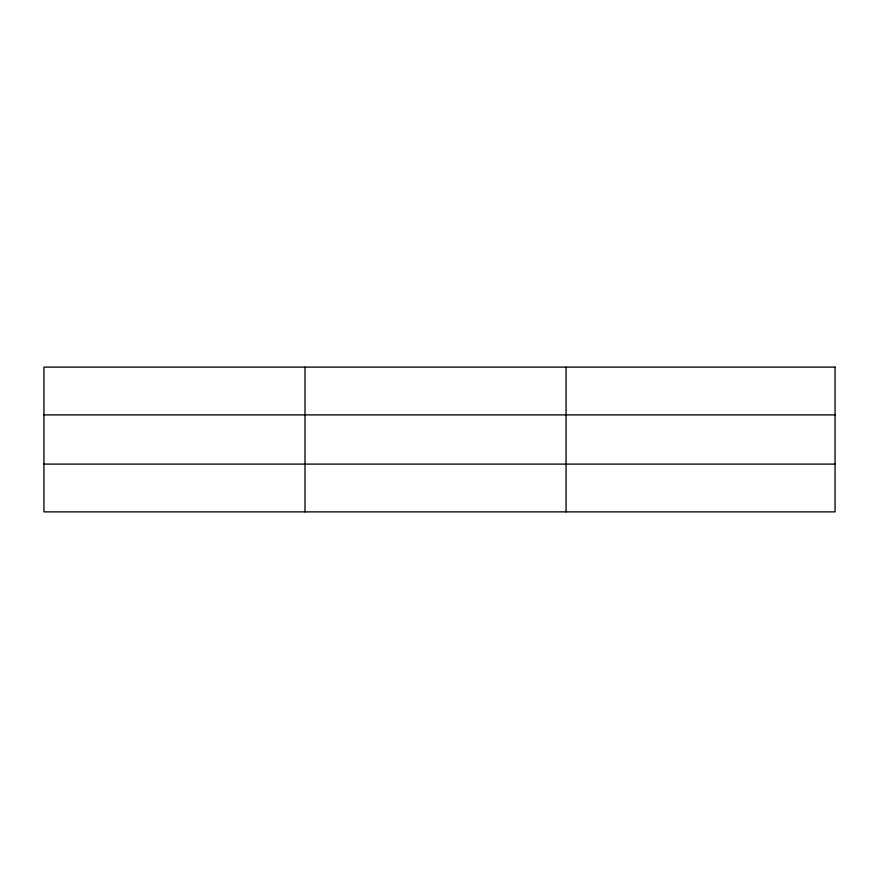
<?xml version="1.0" encoding="UTF-8"?>
<svg xmlns="http://www.w3.org/2000/svg" width="879" height="879" viewBox="0 0 879 879"><rect width="100%" height="100%" fill="white"/><g stroke="black" fill="none" stroke-linecap="round" stroke-linejoin="round"><path stroke-width="1.32" d="M305.013 367.125L305.013 511.875M566.076 367.125L566.076 511.875M43.95 414.899L835.05 414.899M43.95 464.101L835.05 464.101M835.05 367.125L835.05 511.875L43.95 511.875L43.95 367.125L835.05 367.125"/></g></svg>
